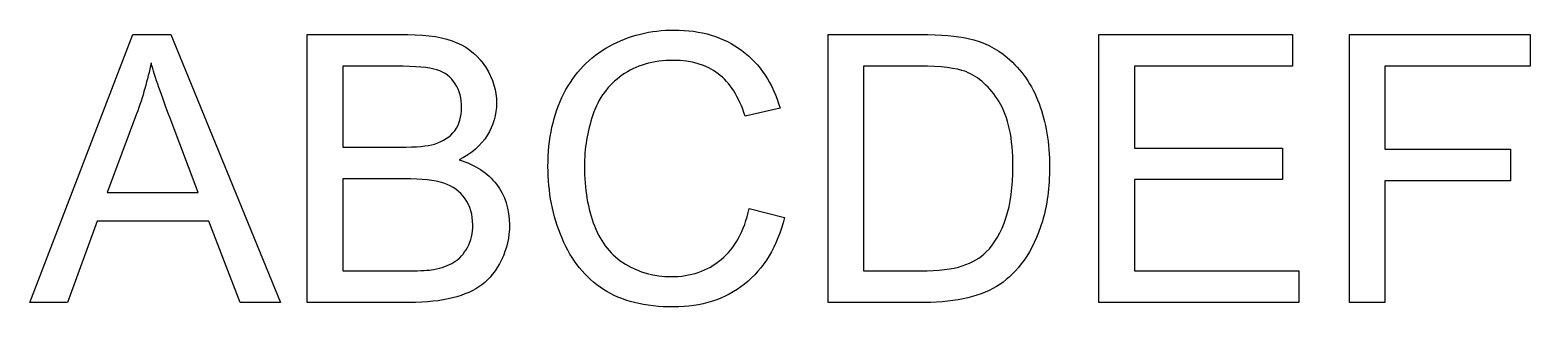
# Model space of a CAD drawing. Header units: millimetres. Extents: x 10 to 66, y 9.7 to 20.
import ezdxf

# ---------------------------------------------------------------- set-up
doc = ezdxf.new("R2010")
doc.units = ezdxf.units.MM
doc.layers.get('0').update_dxf_attribs({"lineweight": 25, "true_color": 0xffffff})

msp = doc.modelspace()

# ---------------------------------------------------------------- linework, layer by layer
for p, q in [((10, 9.829), (13.84, 19.829)), ((13.84, 19.829), (15.266, 19.829)), ((15.266, 19.829), (19.359, 9.829)), ((20.36, 9.829), (20.36, 19.829)), ((20.36, 19.829), (24.112, 19.829)), ((23.682, 18.649), (21.683, 18.649)), ((21.683, 18.649), (21.683, 15.628)), ((13.984, 16.869), (12.885, 13.936)), ((38.019, 17.087), (36.716, 16.78)), ((16.276, 13.936), (15.232, 16.705)), ((21.683, 15.628), (23.846, 15.628)), ((23.996, 14.447), (21.683, 14.447)), ((21.683, 14.447), (21.683, 11.01)), ((12.885, 13.936), (16.276, 13.936)), ((36.866, 13.336), (38.189, 13.001)), ((12.503, 12.858), (11.405, 9.829)), ((16.685, 12.858), (12.503, 12.858)), ((17.851, 9.829), (16.685, 12.858)), ((21.683, 11.01), (24.173, 11.01)), ((11.405, 9.829), (10, 9.829)), ((19.359, 9.829), (17.851, 9.829)), ((24.173, 9.829), (20.36, 9.829))]:
    msp.add_line(p, q)
at = {"color": 1, "true_color": 0xff0000}
for p, q in [((39.817, 9.829), (39.817, 19.829)), ((39.817, 19.829), (43.262, 19.829)), ((49.932, 9.829), (49.932, 19.829)), ((49.932, 19.829), (57.162, 19.829)), ((57.162, 19.829), (57.162, 18.649)), ((59.289, 9.829), (59.289, 19.829)), ((59.289, 19.829), (66.035, 19.829)), ((66.035, 19.829), (66.035, 18.649)), ((43.242, 18.649), (41.141, 18.649)), ((41.141, 18.649), (41.141, 11.01)), ((57.162, 18.649), (51.255, 18.649)), ((51.255, 18.649), (51.255, 15.587)), ((66.035, 18.649), (60.612, 18.649)), ((60.612, 18.649), (60.612, 15.553)), ((51.255, 15.587), (56.787, 15.587)), ((56.787, 15.587), (56.787, 14.413)), ((60.612, 15.553), (65.305, 15.553)), ((65.305, 15.553), (65.305, 14.372)), ((56.787, 14.413), (51.255, 14.413)), ((51.255, 14.413), (51.255, 11.01)), ((65.305, 14.372), (60.612, 14.372)), ((60.612, 14.372), (60.612, 9.829)), ((41.141, 11.01), (43.276, 11.01)), ((51.255, 11.01), (57.394, 11.01)), ((57.394, 11.01), (57.394, 9.829)), ((43.426, 9.829), (39.817, 9.829)), ((57.394, 9.829), (49.932, 9.829)), ((60.612, 9.829), (59.289, 9.829))]:
    msp.add_line(p, q, dxfattribs=at)
for points in [[(24.112, 19.829), (24.876, 19.829), (25.488, 19.728), (25.95, 19.526)], [(31.644, 19.396), (32.378, 19.799), (33.187, 20), (34.069, 20)], [(34.069, 20), (35.069, 20), (35.911, 19.745), (36.593, 19.236)], [(25.95, 19.526), (26.412, 19.324), (26.773, 19.012), (27.035, 18.591)], [(29.946, 17.63), (30.343, 18.405), (30.91, 18.994), (31.644, 19.396)], [(36.593, 19.236), (37.275, 18.727), (37.75, 18.01), (38.019, 17.087)], [(14.523, 18.779), (14.395, 18.138), (14.216, 17.501), (13.984, 16.869)], [(15.232, 16.705), (14.914, 17.547), (14.677, 18.238), (14.523, 18.779)], [(25.203, 18.51), (24.907, 18.603), (24.4, 18.649), (23.682, 18.649)], [(25.885, 17.991), (25.726, 18.244), (25.499, 18.416), (25.203, 18.51)], [(27.035, 18.591), (27.296, 18.171), (27.427, 17.731), (27.427, 17.271)], [(34.042, 18.868), (33.273, 18.868), (32.631, 18.683), (32.115, 18.315)], [(35.706, 18.37), (35.265, 18.702), (34.71, 18.868), (34.042, 18.868)], [(26.124, 17.115), (26.124, 17.447), (26.044, 17.739), (25.885, 17.991)], [(32.115, 18.315), (31.599, 17.947), (31.236, 17.452), (31.027, 16.832)], [(36.716, 16.78), (36.484, 17.508), (36.147, 18.038), (35.706, 18.37)], [(29.349, 14.905), (29.349, 15.946), (29.548, 16.854), (29.946, 17.63)], [(25.868, 16.241), (26.039, 16.473), (26.124, 16.764), (26.124, 17.115)], [(27.427, 17.271), (27.427, 16.844), (27.311, 16.442), (27.079, 16.064)], [(31.027, 16.832), (30.818, 16.211), (30.713, 15.571), (30.713, 14.911)], [(23.846, 15.628), (24.432, 15.628), (24.853, 15.666), (25.108, 15.744)], [(25.108, 15.744), (25.444, 15.844), (25.698, 16.01), (25.868, 16.241)], [(27.079, 16.064), (26.847, 15.687), (26.497, 15.382), (26.028, 15.15)], [(26.028, 15.15), (26.633, 14.973), (27.098, 14.67), (27.423, 14.243)], [(29.877, 12.224), (29.525, 13.056), (29.349, 13.95), (29.349, 14.905)], [(30.713, 14.911), (30.713, 14.061), (30.837, 13.319), (31.085, 12.684)], [(25.459, 14.28), (25.12, 14.392), (24.632, 14.447), (23.996, 14.447)], [(26.253, 13.701), (26.062, 13.976), (25.798, 14.169), (25.459, 14.28)], [(27.423, 14.243), (27.748, 13.815), (27.911, 13.311), (27.911, 12.729)], [(26.54, 12.729), (26.54, 13.101), (26.444, 13.425), (26.253, 13.701)], [(35.822, 11.432), (36.336, 11.86), (36.684, 12.494), (36.866, 13.336)], [(38.189, 13.001), (37.912, 11.915), (37.413, 11.086), (36.692, 10.515)], [(26.342, 11.886), (26.474, 12.129), (26.54, 12.41), (26.54, 12.729)], [(27.911, 12.729), (27.911, 12.26), (27.812, 11.825), (27.614, 11.422)], [(31.085, 12.684), (31.333, 12.05), (31.718, 11.576), (32.241, 11.262)], [(25.837, 11.33), (26.042, 11.457), (26.21, 11.643), (26.342, 11.886)], [(31.419, 10.317), (30.744, 10.756), (30.23, 11.392), (29.877, 12.224)], [(25.073, 11.057), (25.378, 11.112), (25.633, 11.203), (25.837, 11.33)], [(27.614, 11.422), (27.417, 11.02), (27.172, 10.709), (26.881, 10.491)], [(32.241, 11.262), (32.764, 10.948), (33.33, 10.791), (33.939, 10.791)], [(33.939, 10.791), (34.681, 10.791), (35.308, 11.005), (35.822, 11.432)], [(24.173, 11.01), (24.6, 11.01), (24.901, 11.025), (25.073, 11.057)], [(26.881, 10.491), (26.59, 10.273), (26.225, 10.108), (25.786, 9.997)], [(34.049, 9.659), (32.971, 9.659), (32.094, 9.878), (31.419, 10.317)], [(36.692, 10.515), (35.971, 9.944), (35.09, 9.659), (34.049, 9.659)], [(25.786, 9.997), (25.347, 9.885), (24.81, 9.829), (24.173, 9.829)]]:
    msp.add_open_spline(points, degree=3)
for points in [[(43.262, 19.829), (44.04, 19.829), (44.633, 19.782), (45.043, 19.686)], [(45.043, 19.686), (45.616, 19.554), (46.104, 19.316), (46.509, 18.97)], [(44.954, 18.445), (44.599, 18.581), (44.028, 18.649), (43.242, 18.649)], [(46.509, 18.97), (47.037, 18.524), (47.431, 17.955), (47.693, 17.261)], [(46.206, 17.316), (45.862, 17.877), (45.445, 18.254), (44.954, 18.445)], [(46.721, 14.905), (46.721, 15.95), (46.549, 16.754), (46.206, 17.316)], [(47.693, 17.261), (47.954, 16.568), (48.085, 15.775), (48.085, 14.884)], [(46.458, 12.977), (46.633, 13.507), (46.721, 14.15), (46.721, 14.905)], [(48.085, 14.884), (48.085, 14.125), (47.996, 13.452), (47.819, 12.865)], [(45.725, 11.712), (46.038, 12.026), (46.283, 12.448), (46.458, 12.977)], [(47.819, 12.865), (47.641, 12.278), (47.414, 11.793), (47.137, 11.409)], [(44.828, 11.194), (45.203, 11.317), (45.502, 11.489), (45.725, 11.712)], [(47.137, 11.409), (46.859, 11.024), (46.556, 10.722), (46.226, 10.501)], [(43.276, 11.01), (43.935, 11.01), (44.453, 11.071), (44.828, 11.194)], [(46.226, 10.501), (45.896, 10.281), (45.498, 10.114), (45.032, 10)], [(45.032, 10), (44.566, 9.886), (44.031, 9.829), (43.426, 9.829)]]:
    msp.add_open_spline(points, degree=3, dxfattribs=at)

doc.saveas('drawing.dxf')
